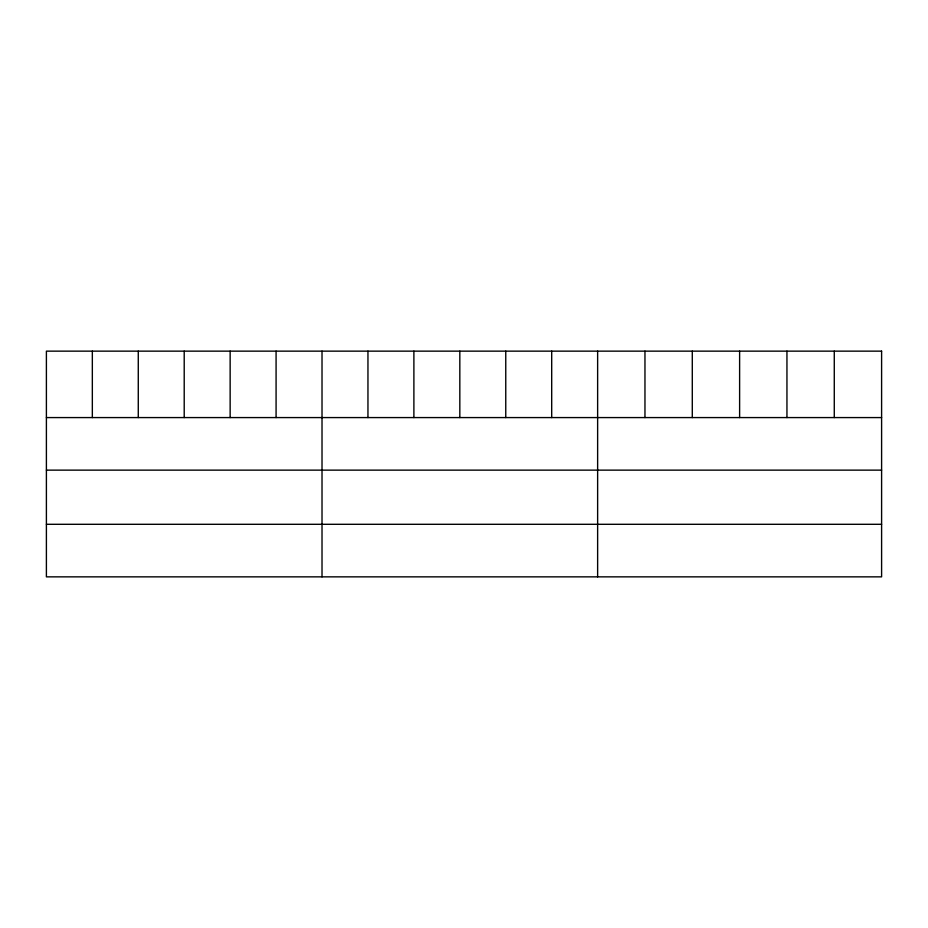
<?xml version="1.0" encoding="UTF-8"?>
<svg xmlns="http://www.w3.org/2000/svg" width="928" height="928" viewBox="0 0 928 928"><rect width="100%" height="100%" fill="white"/><g stroke="black" fill="none" stroke-linecap="round" stroke-linejoin="round"><path stroke-width="1.39" d="M46.4 417.577L881.6 417.577M46.4 470.136L881.6 470.136M46.4 524.297L881.6 524.297M834.272 351.144L834.272 417.577M786.944 351.144L786.944 417.577M739.616 351.144L739.616 417.577M692.288 351.144L692.288 417.577M644.96 351.144L644.96 417.577M597.632 351.144L597.632 576.856M551.696 351.144L551.696 417.577M505.76 351.144L505.76 417.577M459.824 351.144L459.824 417.577M413.888 351.144L413.888 417.577M367.952 351.144L367.952 417.577M322.016 351.144L322.016 576.856M276.08 351.144L276.08 417.577M230.144 351.144L230.144 417.577M184.208 351.144L184.208 417.577M138.272 351.144L138.272 417.577M92.336 351.144L92.336 417.577M881.6 351.144L46.4 351.144L46.4 576.856L881.6 576.856L881.6 351.144"/></g></svg>
